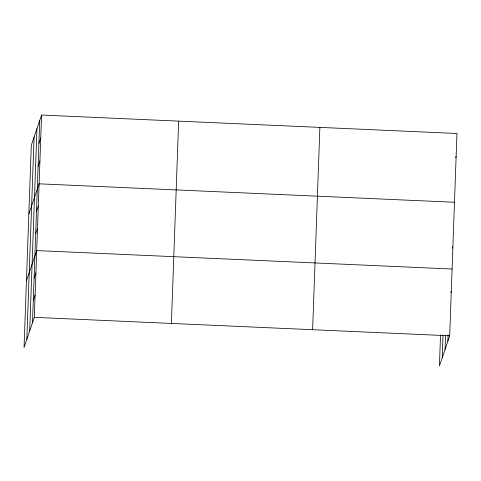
<?xml version="1.0" encoding="UTF-8"?>
<svg xmlns="http://www.w3.org/2000/svg" width="481" height="481" viewBox="0 0 481 481"><rect width="100%" height="100%" fill="white"/><g stroke="black" fill="none" stroke-linecap="round" stroke-linejoin="round"><path stroke-width="0.72" d="M26.834 339.345L34.091 137.037M29.696 330.928L36.953 128.619M32.48 322.757L39.737 120.454M41.576 115.043L31.307 145.208L24.05 347.516L34.319 317.352L41.576 115.043L456.95 133.484L449.693 335.792L439.424 365.957L440.542 334.8M171.392 323.436L178.649 121.128M312.62 329.707L319.877 127.399M442.201 357.786L443.001 335.534M445.069 349.368L445.574 335.275M447.853 341.203L448.064 335.269M38.913 143.38L40.753 137.969M38.089 166.306L39.935 160.901M28.842 213.991L39.111 183.826L454.485 202.267M36.472 211.49L38.312 206.078M35.672 233.742L37.512 228.337M26.443 280.754L36.712 250.589L452.086 269.029M34.073 278.252L35.919 272.841M33.279 300.505L35.119 295.094M455.669 157.762L456.126 156.409M452.423 248.13L452.886 246.777M450.829 292.634L451.286 291.282M34.319 317.352L449.693 335.792"/></g></svg>
